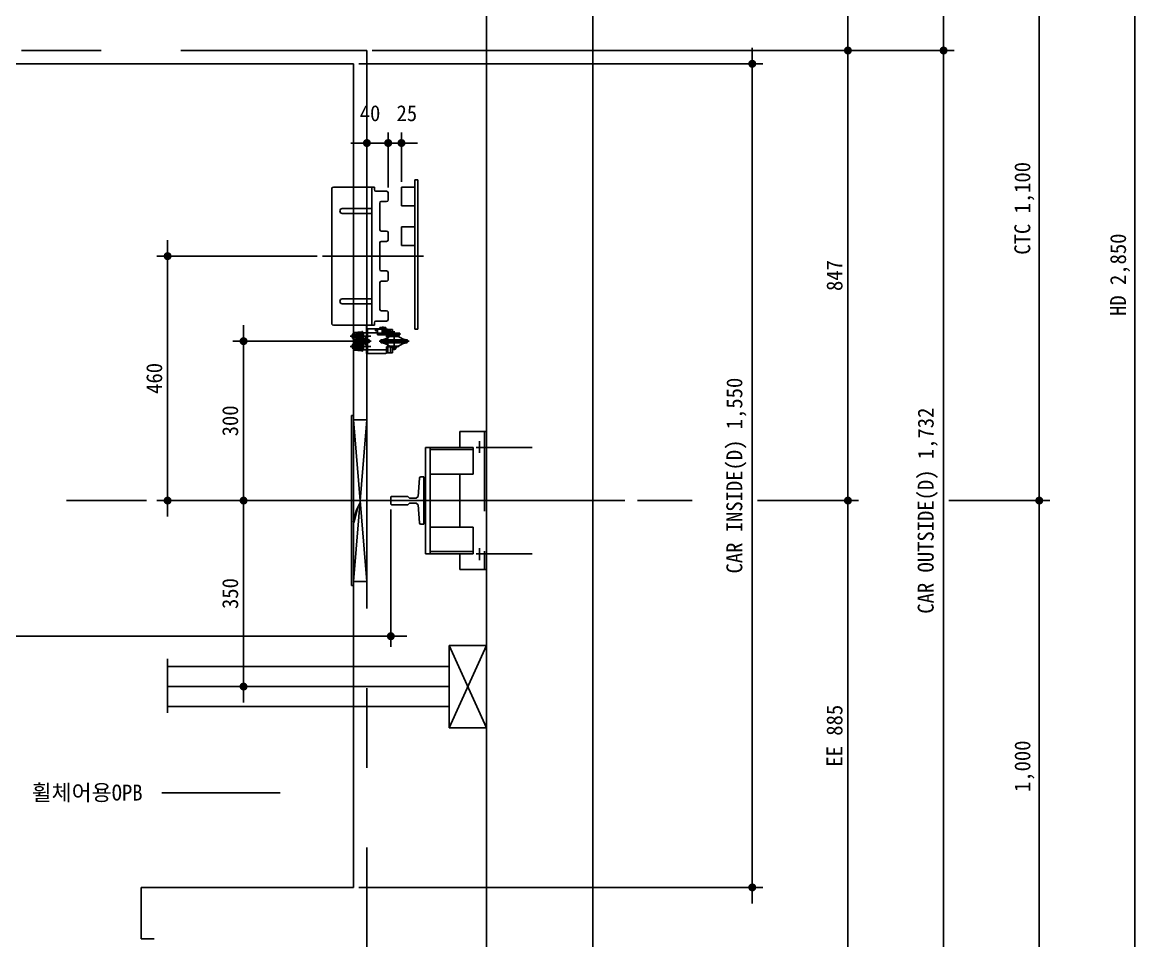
# Model space of a CAD drawing. Extents: x -9109 to 174251, y 57759 to 115528.
# Drawn here: x 76893 to 79006, y 111661 to 113389 of the extents above; entities that cross this region are included whole.
import ezdxf

# ---------------------------------------------------------------- set-up
doc = ezdxf.new("R2010")
doc.units = 0
doc.header["$LTSCALE"] = 600
doc.header["$MEASUREMENT"] = 0
for name, pattern in [('CENTER', [2, 1.25, -0.25, 0.25, -0.25]), ('HIDDEN', [0.375, 0.25, -0.125]), ('PHANTOM', [2.5, 1.25, -0.25, 0.25, -0.25, 0.25, -0.25])]:
    doc.linetypes.add(name, pattern=pattern)
doc.layers.get('0').update_dxf_attribs({"linetype": 'CONTINUOUS'})
for name, color, linetype in [('1', 3, 'CONTINUOUS'), ('2', 4, 'HIDDEN'), ('3', 1, 'CENTER'), ('4', 6, 'PHANTOM'), ('6', 2, 'CONTINUOUS'), ('A-DIMS', 7, 'CONTINUOUS')]:
    doc.layers.add(name, color=color, linetype=linetype)
doc.layers.add('A-MKXS-LEAD', color=7, linetype='CONTINUOUS', lineweight=25)
doc.layers.add('A-MKXS-TEXT1', color=3, linetype='CONTINUOUS', lineweight=25)
doc.styles.add('HY울릉도L', font='')
doc.styles.add('돋움', font='')
doc.styles.add('돋움체', font='')
doc.styles.get('HY울릉도L').set_extended_font_data('Dotum')
doc.styles.get('돋움').set_extended_font_data('DotumChe')
doc.styles.get('돋움체').set_extended_font_data('DotumChe')
doc.dimstyles.new('CDIM', dxfattribs={"dimtxt": 3, "dimasz": 1.5, "dimexe": 2, "dimexo": 1, "dimgap": 1, "dimtad": 1, "dimdec": 0, "dimrnd": 0.5, "dimzin": 0, "dimdsep": 32, "dimlunit": 6, "dimtxsty": 'HY울릉도L', "dimblk1": '_CIDOT', "dimblk2": '_CIDOT', "dimsah": 1, "dimcen": 5.5, "dimclrd": 2, "dimclre": 2, "dimclrt": 7, "dimadec": 0, "dimazin": 0, "dimtfac": 1, "dimtdec": 0, "dimtix": 1, "dimtmove": 2, "dimatfit": 1, "dimldrblk": '_CIDOT', "dimfxl": 1, "dimtolj": 1, "dimtzin": 0, "dimlwd": -1, "dimarcsym": 0})

# ---------------------------------------------------------------- blocks, each defined once
blk = doc.blocks.new('GMCP')
for p, q in [((-35, -77.5), (-35, 77.5)), ((-35, 77.5), (35, 77.5)), ((-35, -77.5), (35, -77.5))]:
    blk.add_line(p, q)
at = {"layer": '1'}
for p, q in [((35, 77.5), (-35, -77.5)), ((-35, 77.5), (35, -77.5))]:
    blk.add_line(p, q, dxfattribs=at)
at = {"layer": '4'}
for p, q in [((-565, -49.7), (-565, 52)), ((-565, 37.5), (-35, 37.5)), ((-565, 0), (-35, 0)), ((-565, -37.5), (-35, -37.5))]:
    blk.add_line(p, q, dxfattribs=at)
blk = doc.blocks.new('_CIDOT')
at = {"color": 0, "linetype": 'ByBlock'}
blk.add_line((2, 0), (-1, 0), dxfattribs=at)
at = {"color": 0, "linetype": 'ByBlock', "const_width": 0.5}
blk.add_lwpolyline([(-0.25, 0, 1), (0.25, 0, 1)], format="xyb", close=True, dxfattribs=at)
blk = doc.blocks.new('*D375')
at = {"layer": 'A-DIMS', "lineweight": -2, "transparency": 16777216}
for p, q in [((75646.1, 112472.2), (75646.1, 112213.9)), ((77586.1, 112472.2), (77586.1, 112213.9))]:
    blk.add_line(p, q, dxfattribs=at)
at = {"layer": 'A-DIMS', "transparency": 16777216}
blk.add_line((75661.1, 112233.9), (77571.1, 112233.9), dxfattribs=at)
at = {"layer": 'A-DIMS', "transparency": 16777216, "xscale": 15, "yscale": 15, "zscale": 15, "rotation": 180}
blk.add_blockref('_CIDOT', (75646.1, 112233.9), dxfattribs=at)
at = {"layer": 'A-DIMS', "transparency": 16777216, "xscale": 15, "yscale": 15, "zscale": 15}
blk.add_blockref('_CIDOT', (77586.1, 112233.9), dxfattribs=at)
at = {"layer": 'A-DIMS', "color": 3, "transparency": 16777216, "insert": (76616.1, 112263.5), "char_height": 30, "attachment_point": 5, "style": '돋움체'}
blk.add_mtext('\\A1;{\\C7;CAR R.G 1,940(T-13K)}', dxfattribs=at)
blk = doc.blocks.new('*D377')
at = {"layer": 'A-DIMS', "lineweight": -2, "transparency": 16777216}
for p, q in [((77319, 112489.2), (77329, 112489.2)), ((77317.4, 112139.2), (77329, 112139.2))]:
    blk.add_line(p, q, dxfattribs=at)
at = {"layer": 'A-DIMS', "transparency": 16777216}
blk.add_line((77309, 112154.2), (77309, 112474.2), dxfattribs=at)
at = {"layer": 'A-DIMS', "transparency": 16777216, "xscale": 15, "yscale": 15, "zscale": 15}
for p, rotation in [((77309, 112489.2), 90), ((77309, 112139.2), 270)]:
    blk.add_blockref('_CIDOT', p, dxfattribs=dict(at, rotation=rotation))
at = {"layer": 'A-DIMS', "color": 3, "transparency": 16777216, "insert": (77284, 112314.2), "char_height": 30, "attachment_point": 5, "rotation": 90, "style": '돋움체'}
blk.add_mtext('\\A1;350', dxfattribs=at)
blk = doc.blocks.new('*D378')
at = {"layer": 'A-DIMS', "lineweight": -2, "transparency": 16777216}
for p, q in [((77531.1, 112789.2), (77289, 112789.2)), ((77506.1, 112489.2), (77289, 112489.2))]:
    blk.add_line(p, q, dxfattribs=at)
at = {"layer": 'A-DIMS', "transparency": 16777216}
blk.add_line((77309, 112774.2), (77309, 112504.2), dxfattribs=at)
at = {"layer": 'A-DIMS', "transparency": 16777216, "xscale": 15, "yscale": 15, "zscale": 15}
for p, rotation in [((77309, 112789.2), 90), ((77309, 112489.2), 270)]:
    blk.add_blockref('_CIDOT', p, dxfattribs=dict(at, rotation=rotation))
at = {"layer": 'A-DIMS', "color": 3, "transparency": 16777216, "insert": (77284, 112639.2), "char_height": 30, "attachment_point": 5, "rotation": 90, "style": '돋움체'}
blk.add_mtext('\\A1;300', dxfattribs=at)
blk = doc.blocks.new('*D379')
at = {"layer": 'A-DIMS', "lineweight": -2, "transparency": 16777216}
for p, q in [((77447.3, 112949.2), (77146.1, 112949.2)), ((77506.1, 112489.2), (77146.1, 112489.2))]:
    blk.add_line(p, q, dxfattribs=at)
at = {"layer": 'A-DIMS', "transparency": 16777216}
blk.add_line((77166.1, 112504.2), (77166.1, 112934.2), dxfattribs=at)
at = {"layer": 'A-DIMS', "transparency": 16777216, "xscale": 15, "yscale": 15, "zscale": 15}
for p, rotation in [((77166.1, 112949.2), 90), ((77166.1, 112489.2), 270)]:
    blk.add_blockref('_CIDOT', p, dxfattribs=dict(at, rotation=rotation))
at = {"layer": 'A-DIMS', "color": 3, "transparency": 16777216, "insert": (77141.1, 112719.2), "char_height": 30, "attachment_point": 5, "rotation": 90, "style": '돋움체'}
blk.add_mtext('\\A1;460', dxfattribs=at)
blk = doc.blocks.new('*D380')
at = {"layer": 'A-DIMS', "lineweight": -2, "transparency": 16777216}
for p, q in [((78636.1, 112489.2), (78826.1, 112489.2)), ((77776.1, 111489.2), (78826.1, 111489.2))]:
    blk.add_line(p, q, dxfattribs=at)
at = {"layer": 'A-DIMS', "transparency": 16777216}
blk.add_line((78806.1, 111504.2), (78806.1, 112474.2), dxfattribs=at)
at = {"layer": 'A-DIMS', "transparency": 16777216, "xscale": 15, "yscale": 15, "zscale": 15}
for p, rotation in [((78806.1, 112489.2), 90), ((78806.1, 111489.2), 270)]:
    blk.add_blockref('_CIDOT', p, dxfattribs=dict(at, rotation=rotation))
at = {"layer": 'A-DIMS', "color": 3, "transparency": 16777216, "insert": (78778.2, 111989.2), "char_height": 30, "attachment_point": 5, "rotation": 90, "style": '돋움'}
blk.add_mtext('\\A1;1,000', dxfattribs=at)
blk = doc.blocks.new('*D389')
at = {"layer": 'A-DIMS', "lineweight": -2, "transparency": 16777216}
for p, q in [((78636.1, 113589.2), (78826.1, 113589.2)), ((78636.1, 112489.2), (78826.1, 112489.2))]:
    blk.add_line(p, q, dxfattribs=at)
at = {"layer": 'A-DIMS', "transparency": 16777216}
blk.add_line((78806.1, 112504.2), (78806.1, 113574.2), dxfattribs=at)
at = {"layer": 'A-DIMS', "transparency": 16777216, "xscale": 15, "yscale": 15, "zscale": 15}
for p, rotation in [((78806.1, 113589.2), 90), ((78806.1, 112489.2), 270)]:
    blk.add_blockref('_CIDOT', p, dxfattribs=dict(at, rotation=rotation))
at = {"layer": 'A-DIMS', "color": 3, "transparency": 16777216, "insert": (78778.1, 113039.2), "char_height": 30, "attachment_point": 5, "rotation": 90, "style": '돋움'}
blk.add_mtext('\\A1;{\\C7;CTC 1,100}', dxfattribs=at)
blk = doc.blocks.new('*D390')
at = {"layer": 'A-DIMS', "lineweight": -2, "transparency": 16777216}
for p, q in [((77551.1, 113336.2), (78466.1, 113336.2)), ((78276.1, 112489.2), (78466.1, 112489.2))]:
    blk.add_line(p, q, dxfattribs=at)
at = {"layer": 'A-DIMS', "transparency": 16777216}
blk.add_line((78446.1, 112504.2), (78446.1, 113321.2), dxfattribs=at)
at = {"layer": 'A-DIMS', "transparency": 16777216, "xscale": 15, "yscale": 15, "zscale": 15}
for p, rotation in [((78446.1, 113336.2), 90), ((78446.1, 112489.2), 270)]:
    blk.add_blockref('_CIDOT', p, dxfattribs=dict(at, rotation=rotation))
at = {"layer": 'A-DIMS', "color": 3, "transparency": 16777216, "insert": (78421, 112912.7), "char_height": 30, "attachment_point": 5, "rotation": 90, "style": '돋움'}
blk.add_mtext('\\A1;847', dxfattribs=at)
blk = doc.blocks.new('*D391')
at = {"layer": 'A-DIMS', "lineweight": -2, "transparency": 16777216}
for p, q in [((77526.1, 113311.2), (78286.1, 113311.2)), ((77526.1, 111761.2), (78286.1, 111761.2))]:
    blk.add_line(p, q, dxfattribs=at)
at = {"layer": 'A-DIMS', "transparency": 16777216}
blk.add_line((78266.1, 111776.2), (78266.1, 113296.2), dxfattribs=at)
at = {"layer": 'A-DIMS', "transparency": 16777216, "xscale": 15, "yscale": 15, "zscale": 15}
for p, rotation in [((78266.1, 113311.2), 90), ((78266.1, 111761.2), 270)]:
    blk.add_blockref('_CIDOT', p, dxfattribs=dict(at, rotation=rotation))
at = {"layer": 'A-DIMS', "color": 3, "transparency": 16777216, "insert": (78236.4, 112536.2), "char_height": 30, "attachment_point": 5, "rotation": 90, "style": '돋움'}
blk.add_mtext('\\A1;{\\C7;CAR INSIDE(D) 1,550}', dxfattribs=at)
blk = doc.blocks.new('*D381')
at = {"layer": 'A-DIMS', "lineweight": -2, "transparency": 16777216}
for p, q in [((78276.1, 112489.2), (78466.1, 112489.2)), ((77551.1, 111604.2), (78466.1, 111604.2))]:
    blk.add_line(p, q, dxfattribs=at)
at = {"layer": 'A-DIMS', "transparency": 16777216}
blk.add_line((78446.1, 111619.2), (78446.1, 112474.2), dxfattribs=at)
at = {"layer": 'A-DIMS', "transparency": 16777216, "xscale": 15, "yscale": 15, "zscale": 15}
for p, rotation in [((78446.1, 112489.2), 90), ((78446.1, 111604.2), 270)]:
    blk.add_blockref('_CIDOT', p, dxfattribs=dict(at, rotation=rotation))
at = {"layer": 'A-DIMS', "color": 3, "transparency": 16777216, "insert": (78421, 112046.7), "char_height": 30, "attachment_point": 5, "rotation": 90, "style": '돋움'}
blk.add_mtext('\\A1;{\\C7;EE 885}', dxfattribs=at)
blk = doc.blocks.new('*D392')
at = {"layer": 'A-DIMS', "lineweight": -2, "transparency": 16777216}
for p, q in [((77551.1, 113336.2), (78646.1, 113336.2)), ((77551.1, 111604.2), (78646.1, 111604.2))]:
    blk.add_line(p, q, dxfattribs=at)
at = {"layer": 'A-DIMS', "transparency": 16777216}
blk.add_line((78626.1, 111619.2), (78626.1, 113321.2), dxfattribs=at)
at = {"layer": 'A-DIMS', "transparency": 16777216, "xscale": 15, "yscale": 15, "zscale": 15}
for p, rotation in [((78626.1, 113336.2), 90), ((78626.1, 111604.2), 270)]:
    blk.add_blockref('_CIDOT', p, dxfattribs=dict(at, rotation=rotation))
at = {"layer": 'A-DIMS', "color": 3, "transparency": 16777216, "insert": (78596.4, 112470.2), "char_height": 30, "attachment_point": 5, "rotation": 90, "style": '돋움'}
blk.add_mtext('\\A1;{\\C7;CAR OUTSIDE(D) 1,732}', dxfattribs=at)
blk = doc.blocks.new('*D383')
at = {"layer": 'A-DIMS', "lineweight": -2, "transparency": 16777216}
for p, q in [((77776.1, 114339.2), (77965.4, 114339.2)), ((77966.7, 114339.2), (79006.1, 114339.2)), ((77776.1, 111489.2), (77965.4, 111489.2)), ((77966.7, 111489.2), (79006.1, 111489.2))]:
    blk.add_line(p, q, dxfattribs=at)
at = {"layer": 'A-DIMS', "transparency": 16777216}
blk.add_line((78986.1, 111504.2), (78986.1, 114324.2), dxfattribs=at)
at = {"layer": 'A-DIMS', "transparency": 16777216, "xscale": 15, "yscale": 15, "zscale": 15}
for p, rotation in [((78986.1, 114339.2), 90), ((78986.1, 111489.2), 270)]:
    blk.add_blockref('_CIDOT', p, dxfattribs=dict(at, rotation=rotation))
at = {"layer": 'A-DIMS', "color": 3, "transparency": 16777216, "insert": (78958.2, 112914.2), "char_height": 30, "attachment_point": 5, "rotation": 90, "style": '돋움'}
blk.add_mtext('\\A1;HD 2,850', dxfattribs=at)
blk = doc.blocks.new('*D384')
at = {"layer": 'A-DIMS', "lineweight": -2, "transparency": 16777216}
for p, q in [((77483.7, 113589.2), (78466.1, 113589.2)), ((77551.1, 113336.2), (78466.1, 113336.2))]:
    blk.add_line(p, q, dxfattribs=at)
at = {"layer": 'A-DIMS', "transparency": 16777216}
blk.add_line((78446.1, 113574.2), (78446.1, 113351.2), dxfattribs=at)
at = {"layer": 'A-DIMS', "transparency": 16777216, "xscale": 15, "yscale": 15, "zscale": 15}
for p, rotation in [((78446.1, 113589.2), 90), ((78446.1, 113336.2), 270)]:
    blk.add_blockref('_CIDOT', p, dxfattribs=dict(at, rotation=rotation))
at = {"layer": 'A-DIMS', "color": 3, "transparency": 16777216, "insert": (78421, 113462.7), "char_height": 30, "attachment_point": 5, "rotation": 90, "style": '돋움체'}
blk.add_mtext('\\A1;253', dxfattribs=at)
blk = doc.blocks.new('*D385')
at = {"layer": 'A-DIMS', "lineweight": -2, "transparency": 16777216}
for p, q in [((77776.1, 114339.2), (77965.4, 114339.2)), ((77966.7, 114339.2), (78646.1, 114339.2)), ((77551.1, 113336.2), (77765.4, 113336.2)), ((77766.7, 113336.2), (77965.4, 113336.2)), ((77966.7, 113336.2), (78646.1, 113336.2))]:
    blk.add_line(p, q, dxfattribs=at)
at = {"layer": 'A-DIMS', "transparency": 16777216}
blk.add_line((78626.1, 113351.2), (78626.1, 114324.2), dxfattribs=at)
at = {"layer": 'A-DIMS', "transparency": 16777216, "xscale": 15, "yscale": 15, "zscale": 15}
for p, rotation in [((78626.1, 114339.2), 90), ((78626.1, 113336.2), 270)]:
    blk.add_blockref('_CIDOT', p, dxfattribs=dict(at, rotation=rotation))
at = {"layer": 'A-DIMS', "transparency": 16777216, "insert": (78598.2, 113837.7), "char_height": 30, "attachment_point": 5, "rotation": 90, "style": '돋움'}
blk.add_mtext('\\A1;1,003', dxfattribs=at)
blk = doc.blocks.new('*D936')
at = {"layer": 'A-DIMS', "lineweight": -2, "transparency": 16777216}
for p, q in [((0, 589.3), (0, 692.9)), ((40, 589.3), (40, 692.9))]:
    blk.add_line(p, q, dxfattribs=at)
at = {"layer": 'A-DIMS', "transparency": 16777216}
for p, q in [((-15, 672.9), (-30, 672.9)), ((40, 672.9), (0, 672.9)), ((55, 672.9), (70, 672.9))]:
    blk.add_line(p, q, dxfattribs=at)
at = {"layer": 'A-DIMS', "transparency": 16777216, "xscale": 15, "yscale": 15, "zscale": 15}
blk.add_blockref('_CIDOT', (0, 672.9), dxfattribs=at)
at = {"layer": 'A-DIMS', "transparency": 16777216, "xscale": 15, "yscale": 15, "zscale": 15, "rotation": 180}
blk.add_blockref('_CIDOT', (40, 672.9), dxfattribs=at)
at = {"layer": 'A-DIMS', "color": 3, "transparency": 16777216, "insert": (5.9, 728.8), "char_height": 30, "attachment_point": 5, "style": '돋움체'}
blk.add_mtext('\\A1;40', dxfattribs=at)
blk = doc.blocks.new('*D937')
at = {"layer": 'A-DIMS', "lineweight": -2, "transparency": 16777216}
for p, q in [((40, 589.2), (40, 692.9)), ((65, 600), (65, 692.9))]:
    blk.add_line(p, q, dxfattribs=at)
at = {"layer": 'A-DIMS', "transparency": 16777216}
for p, q in [((25, 672.9), (10, 672.9)), ((40, 672.9), (65, 672.9)), ((80, 672.9), (95, 672.9))]:
    blk.add_line(p, q, dxfattribs=at)
at = {"layer": 'A-DIMS', "transparency": 16777216, "xscale": 15, "yscale": 15, "zscale": 15}
blk.add_blockref('_CIDOT', (40, 672.9), dxfattribs=at)
at = {"layer": 'A-DIMS', "transparency": 16777216, "xscale": 15, "yscale": 15, "zscale": 15, "rotation": 180}
blk.add_blockref('_CIDOT', (65, 672.9), dxfattribs=at)
at = {"layer": 'A-DIMS', "color": 3, "transparency": 16777216, "insert": (75.1, 728.8), "char_height": 30, "attachment_point": 5, "style": '돋움체'}
blk.add_mtext('\\A1;25', dxfattribs=at)
blk = doc.blocks.new('13K(62)')
at = {"layer": '1'}
for p, q in [((0, -44.5), (0, 44.5)), ((5.6, 44.5), (0, 44.5)), ((10.8, 8), (8.1, 42.1)), ((10.8, 8), (14.1, 4.8)), ((26.8, 4.8), (14.1, 4.8)), ((30, 8), (26.8, 4.8)), ((61, 8), (30, 8)), ((62, 7), (61, 8)), ((62, -7), (62, 7)), ((8.1, -42.1), (10.8, -8)), ((10.8, -8), (14.1, -4.7)), ((26.8, -4.7), (14.1, -4.7)), ((30, -8), (26.8, -4.7)), ((61, -8), (30, -8)), ((62, -7), (61, -8)), ((5.6, -44.5), (0, -44.5))]:
    blk.add_line(p, q, dxfattribs=at)
for centre, start, end in [((5.6, 42), 3.4093, 90), ((5.6, -42), 270, 356.5907)]:
    blk.add_arc(centre, 2.5, start, end, dxfattribs=at)
blk = doc.blocks.new('A$C2A9301BA')
at = {"layer": '1'}
for p, q in [((-50, 130), (-50, 100)), ((0, 130), (-50, 130)), ((-25, 100), (-25, 50)), ((-50, 50), (-50, -50)), ((-25, -100), (-25, -50)), ((-50, -100), (-50, -130)), ((0, -130), (-50, -130))]:
    blk.add_line(p, q, dxfattribs=at)
at = {"layer": '1', "color": 7}
for p, q in [((-13.4, 112.1), (-13.4, 89.7)), ((85.9, 100), (-19.5, 100)), ((85.9, -100), (-19.5, -100)), ((-13.4, -112.1), (-13.4, -89.7))]:
    blk.add_line(p, q, dxfattribs=at)
at = {"layer": '2'}
blk.add_line((-4, 130), (-4, -130), dxfattribs=at)
blk = doc.blocks.new('HOPB')
at = {"color": 7}
for p, q in [((-4, -160), (-4, 160)), ((-4, -160), (-4, 160)), ((0, -160), (0, 160)), ((0, -160), (0, 160)), ((25, -152), (25, 152))]:
    blk.add_line(p, q, dxfattribs=at)
for p, q in [((-4, 160), (0, 160)), ((0, 152), (25, 152)), ((-4, -160), (0, -160)), ((0, -152), (25, -152))]:
    blk.add_line(p, q)
at = {"layer": '1'}
for p, q in [((0, 152), (25, -152)), ((0, -152), (25, 152))]:
    blk.add_line(p, q, dxfattribs=at)
blk = doc.blocks.new('R2')
at = {"color": 0}
for p, q in [((96, 603.5), (90, 603.5)), ((90, 603.5), (90, 322.8)), ((96, 603.5), (96, 322.8)), ((-66, 587), (-66, 333)), ((14, 590), (-63, 590)), ((9, 590), (9, 330)), ((14, 585.2), (14, 590)), ((37, 582.2), (17, 582.2)), ((37, 582.2), (27, 582.2)), ((40, 579.2), (40, 565.8)), ((65, 590), (65, 555)), ((65, 590), (90, 590)), ((90, 590), (90, 555)), ((-46.5, 549.5), (9, 549.5)), ((24, 559.8), (24, 510.2)), ((37, 562.8), (27, 562.8)), ((37, 562.8), (27, 562.8)), ((65, 555), (90, 555)), ((-46.5, 540.5), (9, 540.5)), ((37, 507.2), (27, 507.2)), ((65, 515), (65, 480)), ((65, 515), (90, 515)), ((90, 515), (90, 480)), ((37, 487.8), (27, 487.8)), ((40, 504.2), (40, 490.8)), ((24, 484.8), (24, 435.2)), ((65, 480), (90, 480)), ((37, 432.2), (27, 432.2)), ((40, 429.2), (40, 415.8)), ((24, 409.8), (24, 360.2)), ((37, 412.8), (27, 412.8)), ((-46.5, 379.5), (9, 379.5)), ((-46.5, 370.5), (9, 370.5)), ((37, 357.2), (27, 357.2)), ((40, 354.2), (40, 340.8)), ((14, 330), (-63, 330)), ((14, 334.8), (14, 330)), ((37, 337.8), (17, 337.8))]:
    blk.add_line(p, q, dxfattribs=at)
for p, q in [((-24.6, 316.5), (-9.5, 317.5)), ((-9.5, 318.5), (-8.3, 318.5)), ((-9.5, 317.5), (-9.5, 318.5)), ((-8.3, 300.2), (-8.3, 318.5)), ((-0.5, 323), (-0.5, 277)), ((-0.5, 323), (34.5, 323)), ((16.1, 322.5), (16.1, 319.3)), ((16.1, 322.5), (38.5, 322.5)), ((16.1, 319.3), (20.1, 319.3)), ((20.1, 322.5), (20.1, 311.8)), ((24.6, 325.5), (35.6, 325.5)), ((24.6, 325.5), (24.6, 322.5)), ((28.6, 322.5), (28.6, 315)), ((28.6, 319.3), (36.6, 319.3)), ((28.6, 318.3), (36.6, 318.3)), ((29.6, 314.9), (29.6, 320.2)), ((36.6, 321.2), (30.6, 321.2)), ((35.6, 325.5), (35.6, 322.5)), ((36.6, 322.1), (36.6, 315)), ((36.6, 322.1), (44.6, 322.1)), ((36.6, 313.9), (36.6, 321.2)), ((36.6, 319.1), (41.6, 319.1)), ((38.5, 322.5), (38.5, 322.1)), ((41.6, 316.1), (41.6, 319.1)), ((44.6, 322.1), (48.1, 322.1)), ((44.6, 322.1), (44.6, 315)), ((48.1, 322.1), (48.1, 315)), ((90, 322.8), (96, 322.8)), ((-25, 314.5), (-25, 316)), ((-25, 302.7), (-25, 304.2)), ((-25, 295.4), (-25, 296.9)), ((-24.6, 302.2), (-9.5, 301.2)), ((-24.6, 297.4), (-9.5, 298.4)), ((-20.7, 310.1, 1.1), (-23.3, 310.1, 1.1)), ((-20.7, 308.6, 1.1), (-23.3, 308.6, 1.1)), ((-20.7, 310.1, 1.1), (-20.7, 308.6, 1.1)), ((20.1, 315.9), (-19.9, 315.9)), ((-19.9, 315.9), (-19.9, 311.8)), ((-14.9, 311.8), (-19.9, 311.8)), ((-14.9, 306.8), (-19.9, 306.8)), ((-19.9, 306.8), (-19.9, 302.7)), ((1.1, 302.7), (-19.9, 302.7)), ((1.1, 296.8), (-19.9, 296.8)), ((-19.9, 296.8), (-19.9, 292.7)), ((-19.7, 312.9), (-9.5, 313.5)), ((-19.7, 311.7), (-8.3, 312.3)), ((-19.7, 307), (-8.3, 306.4)), ((-19.7, 305.8), (-9.5, 305.2)), ((-19.3, 313.9, 1.1), (-18.9, 313.5, 1.1)), ((-19.3, 304.8, 1.1), (-18.9, 305.2, 1.1)), ((-18.9, 313.5, 1.1), (-18.9, 311.3, 1.1)), ((-7.5, 311.3, 0.3), (-18.9, 311.3, 4.2)), ((-7.5, 307.3, 0.3), (-18.9, 307.3, 4.2)), ((-18.9, 307.3, 1.1), (-18.9, 305.2, 1.1)), ((-14.9, 311.8), (-14.9, 306.8)), ((-7.3, 300.9, 1.4), (-10.5, 300.9, 1.4)), ((-7.3, 299, 1.4), (-10.5, 299, 1.4)), ((-9.5, 314.6), (-8.3, 314.6)), ((-9.5, 313.5), (-9.5, 314.6)), ((-9.5, 304.1), (-9.5, 305.2)), ((-9.5, 304.1), (-8.3, 304.1)), ((-9.5, 300.2), (-9.5, 301.2)), ((-9.5, 300.2), (-8.3, 300.2)), ((-9.5, 299.4), (-8.3, 299.4)), ((-9.5, 298.4), (-9.5, 299.4)), ((-8.3, 281.1), (-8.3, 299.4)), ((-7, 310.9), (-7.5, 311.3)), ((-7, 307.8), (-7.5, 307.3)), ((-7.3, 299, 1.4), (-7.3, 300.9, 1.4)), ((-7, 307.8), (-7, 310.9)), ((-6.7, 315.9), (-6.7, 302.7)), ((-6.7, 296.8), (-6.7, 283.6)), ((-5.6, 305.7, 1.4), (-5.1, 305.2, 1.4)), ((-5.1, 302.5, 1.4), (-5.1, 305.2, 1.4)), ((-4.5, 302.5, 5.1), (-5.1, 302.5, 5.3)), ((-5.1, 294.8, 1.4), (-5.1, 297.5, 1.4)), ((-4.5, 297.5, 5.1), (-5.1, 297.5, 5.3)), ((-3.2, 302.5, 4.7), (-3.6, 302.5, 4.8)), ((-3.2, 297.5, 4.7), (-3.6, 297.5, 4.8)), ((4.2, 302.5, 1.7), (-2.1, 302.5, 4.3)), ((4.2, 297.5, 1.7), (-2.1, 297.5, 4.3)), ((1.1, 315.9), (1.1, 283.6)), ((4.9, 301.9, 1.4), (4.2, 302.5, 1.4)), ((4.9, 298.1, 1.4), (4.2, 297.5, 1.4)), ((4.9, 301.9, 1.4), (4.9, 298.1, 1.4)), ((62.1, 315), (20.1, 315)), ((62.1, 311.8), (20.1, 311.8)), ((26.1, 301.5), (26.1, 298)), ((27.1, 302.5), (75.1, 302.5)), ((27.1, 297), (75.1, 297)), ((36.6, 313.9), (30.6, 313.9)), ((36.6, 316.1), (41.6, 316.1)), ((36.6, 311.8), (36.6, 307.9)), ((36.6, 307.9), (41.3, 307.9)), ((60.1, 309.8), (42.1, 309.8)), ((42.1, 309.8), (42.1, 308.5)), ((60.1, 308.8), (42.1, 308.8)), ((44.6, 311.8), (44.6, 309.8)), ((56.6, 311.8), (45.6, 311.8)), ((45.6, 311.8), (45.6, 309.8)), ((56.6, 311.8), (56.6, 309.8)), ((60.1, 309.8), (60.1, 308.5)), ((62.1, 311.8), (62.1, 315)), ((76.1, 301.5), (76.1, 298)), ((-25, 283.6), (-25, 285.1)), ((-24.6, 283.1), (-9.5, 282.1)), ((-20.7, 291, 1.1), (-23.3, 291, 1.1)), ((-20.7, 289.5, 1.1), (-23.3, 289.5, 1.1)), ((-20.7, 291, 1.1), (-20.7, 289.5, 1.1)), ((-14.9, 292.7), (-19.9, 292.7)), ((-19.9, 287.7), (-19.9, 283.6)), ((-14.9, 287.7), (-19.9, 287.7)), ((36.6, 283.6), (-19.9, 283.6)), ((-19.7, 293.8), (-9.5, 294.4)), ((-19.7, 292.6), (-8.3, 293.2)), ((-19.7, 287.9), (-8.3, 287.3)), ((-19.7, 286.7), (-9.5, 286.1)), ((-19.3, 294.8, 1.1), (-18.9, 294.4, 1.1)), ((-19.3, 285.7, 1.1), (-18.9, 286.1, 1.1)), ((-18.9, 294.4, 1.1), (-18.9, 292.2, 1.1)), ((-7.5, 292.2, 0.3), (-18.9, 292.2, 4.2)), ((-7.5, 288.2, 0.3), (-18.9, 288.2, 4.2)), ((-18.9, 288.2, 1.1), (-18.9, 286.1, 1.1)), ((-14.9, 292.7), (-14.9, 287.7)), ((-9.5, 295.5), (-8.3, 295.5)), ((-9.5, 294.4), (-9.5, 295.5)), ((-9.5, 285), (-9.5, 286.1)), ((-9.5, 285), (-8.3, 285)), ((-9.5, 281.1), (-9.5, 282.1)), ((-9.5, 281.1), (-8.3, 281.1)), ((-7, 291.8), (-7.5, 292.2)), ((-7, 288.7), (-7.5, 288.2)), ((-7, 288.7), (-7, 291.8)), ((-5.6, 294.3, 1.4), (-5.1, 294.8, 1.4)), ((-0.5, 277), (34.5, 277)), ((36.6, 289.3), (44.6, 289.3)), ((36.6, 289.3), (36.6, 277.9)), ((36.6, 277.9), (44.6, 277.9)), ((42.1, 291.1), (42.1, 289.8)), ((60.1, 290.8), (42.1, 290.8)), ((60.1, 289.8), (42.1, 289.8)), ((44.6, 289.8), (44.6, 277.9)), ((44.6, 277.9), (48.1, 277.9)), ((45.6, 289.8), (45.6, 288.8)), ((56.6, 288.8), (45.6, 288.8)), ((55.6, 288.3), (46.6, 288.3)), ((46.6, 288.3), (46.6, 287.8)), ((55.6, 287.8), (46.6, 287.8)), ((48.1, 288.8), (48.1, 288.3)), ((48.1, 287.8), (48.1, 285.8)), ((49.1, 284.8), (48.1, 285.8)), ((48.1, 285.6), (48.1, 277.9)), ((53.1, 284.8), (49.1, 284.8)), ((54.1, 285.8), (53.1, 284.8)), ((54.1, 288.8), (54.1, 288.3)), ((54.1, 287.8), (54.1, 285.8)), ((55.6, 288.3), (55.6, 287.8)), ((56.6, 289.8), (56.6, 288.8)), ((60.1, 291.1), (60.1, 289.8))]:
    blk.add_line(p, q)
for centre, radius, start, end in [((-63, 587), 3, 90, 180), ((17, 585.2), 3, 180, 270), ((37, 579.2), 3, 0, 90), ((-46.5, 545), 4.5, 90, 270), ((27, 559.8), 3, 90, 180), ((37, 565.8), 3, 270, 0), ((27, 510.2), 3, 180, 270), ((37, 504.2), 3, 0, 90), ((27, 484.8), 3, 90, 180), ((37, 490.8), 3, 270, 0), ((27, 435.2), 3, 180, 270), ((37, 429.2), 3, 0, 90), ((27, 409.8), 3, 90, 180), ((37, 415.8), 3, 270, 0), ((-46.5, 375), 4.5, 90, 270), ((27, 360.2), 3, 180, 270), ((37, 354.2), 3, 0, 90), ((37, 340.8), 3, 270, 0), ((-63, 333), 3, 180, 270), ((17, 334.8), 3, 90, 180)]:
    blk.add_arc(centre, radius, start, end, dxfattribs=at)
for centre, radius, start, end in [((30.6, 320.2), 1, 90, 180), ((-22.1, 309.3), 5.96, 119.7974, 240.2026), ((-24.5, 316), 0.5, 93.0857, 180), ((-24.5, 302.7), 0.5, 180, 266.9143), ((-24.5, 296.9), 0.5, 93.0857, 180), ((-18.7, 309.3, 1.1), 4.61, 97.8828, 170.5269), ((-19.7, 309.3), 3.56, 90, 270), ((-18.7, 309.3, 1.1), 4.61, 189.4731, 262.1172), ((-19.7, 309.3), 2.36, 90, 270), ((-4.9, 300, 1.4), 5.77, 97.8828, 170.5269), ((-4.9, 300, 1.4), 5.77, 189.4731, 262.1172), ((27.1, 301.5), 1, 90, 180), ((27.1, 298), 1, 180, 270), ((23.4, 333.8), 31.5, 276.7434, 306.4626), ((23.4, 265.8), 31.5, 53.5374, 83.2566), ((30.6, 314.9), 1, 180, 270), ((78.8, 333.8), 31.5, 233.5374, 263.2566), ((78.8, 265.8), 31.5, 96.7434, 126.4626), ((75.1, 301.5), 1, 0, 90), ((75.1, 298), 1, 270, 0), ((-22.1, 290.2), 5.96, 119.7974, 240.2026), ((-24.5, 283.6), 0.5, 180, 266.9143), ((-18.7, 290.2, 1.1), 4.61, 97.8828, 170.5269), ((-19.7, 290.2), 3.56, 90, 270), ((-18.7, 290.2, 1.1), 4.61, 189.4731, 262.1172), ((-19.7, 290.2), 2.36, 90, 270)]:
    blk.add_arc(centre, radius, start, end)
at = {"layer": '1', "color": 3}
for p, q in [((-18.9, 311.3, 1.1), (-18.9, 307.3, 1.1)), ((-7, 310.9), (-18.9, 310.9, 1.1)), ((-7, 307.8), (-18.9, 307.8, 1.1)), ((-18.8, 309.3, 1.1), (-18.1, 309.3, 1.1)), ((-18.2, 305.6, 1.1), (-18.8, 309.3, 1.1)), ((-18.1, 309.4, 1.1), (-18.7, 313, 1.1)), ((-18.7, 313, 1.1), (-18.7, 311.3, 1.1)), ((-18.7, 313, 1.1), (-18, 313, 1.1)), ((-17.5, 305.6, 1.1), (-18.2, 305.6, 1.1)), ((-17.4, 309.4, 1.1), (-18.1, 309.4, 1.1)), ((-18.1, 309.3, 1.1), (-17.5, 305.6, 1.1)), ((-18, 313, 1.1), (-17.4, 309.4, 1.1)), ((-17.5, 305.6, 1.1), (-17.5, 307.3, 1.1)), ((-17.4, 314.2), (-16.5, 314.2)), ((-17.4, 304.2), (-17.4, 314.2)), ((-17.4, 304.2), (-16.5, 304.2)), ((-16.5, 314.2), (-16.5, 304.2)), ((-5.1, 297.5, 1.4), (-5.1, 302.5, 1.4)), ((-4.6, 301.9, 1.4), (-5.1, 301.9, 1.4)), ((-4.4, 298.1, 1.4), (-5.1, 298.1, 1.4)), ((-4.1, 304.7), (-4.9, 300)), ((-4.9, 300), (-4, 300)), ((-4.1, 299.9), (-4.8, 295.4)), ((-4.8, 295.4), (-4.8, 297.5)), ((-3.2, 304.7), (-4.1, 304.7)), ((-3.2, 299.9), (-4.1, 299.9)), ((-4, 300), (-3.2, 304.7)), ((-3.9, 295.4), (-3.2, 299.9)), ((-3.2, 301.9, 1.4), (-3.7, 301.9, 1.4)), ((-3.2, 298.1, 1.4), (-3.5, 298.1, 1.4)), ((-3.2, 306.4), (-3.2, 293.9)), ((-3.2, 306.4), (-2.1, 306.4)), ((-3.2, 304.7), (-3.2, 302.5)), ((-2.1, 293.9), (-2.1, 306.4)), ((4.9, 301.9, 1.4), (-2.1, 301.9, 1.4)), ((4.9, 298.1, 1.4), (-2.1, 298.1, 1.4)), ((-18.9, 292.2, 1.1), (-18.9, 288.2, 1.1)), ((-7, 291.8), (-18.9, 291.8, 1.1)), ((-7, 288.7), (-18.9, 288.7, 1.1)), ((-18.8, 290.2, 1.1), (-18.1, 290.2, 1.1)), ((-18.2, 286.5, 1.1), (-18.8, 290.2, 1.1)), ((-18.1, 290.3, 1.1), (-18.7, 293.9, 1.1)), ((-18.7, 293.9, 1.1), (-18.7, 292.2, 1.1)), ((-18.7, 293.9, 1.1), (-18, 293.9, 1.1)), ((-17.5, 286.5, 1.1), (-18.2, 286.5, 1.1)), ((-17.4, 290.3, 1.1), (-18.1, 290.3, 1.1)), ((-18.1, 290.2, 1.1), (-17.5, 286.5, 1.1)), ((-18, 293.9, 1.1), (-17.4, 290.3, 1.1)), ((-17.5, 286.5, 1.1), (-17.5, 288.2, 1.1)), ((-17.4, 295.1), (-16.5, 295.1)), ((-17.4, 285.1), (-17.4, 295.1)), ((-17.4, 285.1), (-16.5, 285.1)), ((-16.5, 295.1), (-16.5, 285.1)), ((-4.8, 295.4), (-3.9, 295.4)), ((-3.2, 293.9), (-2.1, 293.9))]:
    blk.add_line(p, q, dxfattribs=at)
at = {"layer": '2'}
for p, q in [((1.1, 323), (1.1, 277)), ((36.6, 319.1), (44.6, 319.1)), ((39.5, 282), (39.5, 318)), ((-23.8, 314.1), (-23.8, 314.9)), ((-23.8, 303.8), (-23.8, 304.6)), ((-23.4, 315.4), (-8.3, 316.3)), ((-23.4, 303.3), (-8.3, 302.3)), ((-23.4, 296.3), (-8.3, 297.2)), ((36.6, 316.1), (44.6, 316.1)), ((-23.8, 295), (-23.8, 295.8)), ((-23.8, 284.7), (-23.8, 285.5)), ((-23.4, 284.2), (-8.3, 283.2))]:
    blk.add_line(p, q, dxfattribs=at)
for centre, radius, start, end in [((34.5, 318), 5, 0, 90), ((-22.1, 309.3), 4.76, 115.4695, 244.5305), ((-24.3, 314.1), 0.5, 295.4695, 0), ((-24.3, 304.6), 0.5, 0, 64.5305), ((-23.3, 314.9), 0.5, 93.6982, 180), ((-23.3, 303.8), 0.5, 180, 266.3018), ((-23.3, 295.8), 0.5, 93.6982, 180), ((-22.1, 290.2), 4.76, 115.4695, 244.5305), ((-24.3, 295), 0.5, 295.4695, 0), ((-24.3, 285.5), 0.5, 0, 64.5305), ((-23.3, 284.7), 0.5, 180, 266.3018), ((34.5, 282), 5, 270, 0)]:
    blk.add_arc(centre, radius, start, end, dxfattribs=at)
at = {"layer": '3'}
for p, q in [((-83.3, 460), (106.5, 460)), ((30.1, 327.8), (30.1, 320)), ((34.9, 317.6), (46.3, 317.6)), ((35.3, 317.6), (42.9, 317.6)), ((51.1, 318.9), (51.1, 283.1)), ((-31.6, 309.3), (-6.4, 309.3)), ((-24.2, 309.3), (-5.6, 309.3)), ((7.2, 309.3), (-24.1, 309.3)), ((-19.7, 315.9), (-19.7, 301.2)), ((-19.7, 296.8), (-19.7, 282.1)), ((-11.7, 300), (6.6, 300, 1.4)), ((8.1, 300), (-4.4, 300)), ((-3.4, 300), (8.2, 300)), ((23, 299.8), (79.7, 299.8)), ((-31.6, 290.2), (-6.4, 290.2)), ((7.2, 290.2), (-24.3, 290.2)), ((-24.2, 290.2), (-5.6, 290.2))]:
    blk.add_line(p, q, dxfattribs=at)
at = {"layer": '4'}
blk.add_line((-0.5, 323, -1.2), (-0.5, 330), dxfattribs=at)
at = {"layer": 'A-DIMS'}
dim = blk.add_linear_dim(base=(0, 672.9), p1=(40, 579.3), p2=(0, 579.3), dimstyle='CDIM', override={"dimscale": 10, "dimtxsty": '돋움체', "dimclrd": 256, "dimclre": 256, "dimclrt": 3}, dxfattribs=at)
dim.commit()
dim.dimension.update_dxf_attribs({"geometry": '*D936', "text_midpoint": (5.9, 728.8), "dimtype": 128})
dim = blk.add_linear_dim(base=(65, 672.9), p1=(40, 579.2), p2=(65, 590), angle=180, dimstyle='CDIM', override={"dimscale": 10, "dimtxsty": '돋움체', "dimclrd": 256, "dimclre": 256, "dimclrt": 3}, dxfattribs=at)
dim.commit()
dim.dimension.update_dxf_attribs({"geometry": '*D937', "text_midpoint": (75.1, 728.8), "dimtype": 128})

msp = doc.modelspace()

# ---------------------------------------------------------------- linework, layer by layer
for p, q in [((77966.1, 114539.2), (77966.1, 111289.2)), ((77766.1, 114339.2), (77766.1, 111489.2)), ((75716.1, 113311.2), (77516.1, 113311.2)), ((77516.1, 113311.2), (77516.1, 111761.2)), ((77116.1, 111761.2), (77116.1, 111664.2)), ((77116.1, 111761.2), (77516.1, 111761.2)), ((77141.1, 111664.2), (77116.1, 111664.2))]:
    msp.add_line(p, q)
at = {"color": 3}
msp.add_line((77586.1, 112463.9), (77586.1, 112307.9), dxfattribs=at)
at = {"layer": '1'}
for p, q in [((77741.1, 112589.2), (77651.1, 112589.2)), ((77651.1, 112589.2), (77651.1, 112389.2)), ((77660.1, 112589.2), (77660.1, 112389.2)), ((77741.1, 112585.2), (77660.1, 112585.2)), ((77741.1, 112539.2), (77660.1, 112539.2)), ((78050.1, 112489.2), (78153, 112489.2)), ((77741.1, 112439.2), (77660.1, 112439.2)), ((77741.1, 112393.2), (77660.1, 112393.2)), ((77741.1, 112389.2), (77651.1, 112389.2))]:
    msp.add_line(p, q, dxfattribs=at)
at = {"layer": '3'}
msp.add_line((78026.1, 112489.2), (75156.1, 112489.2), dxfattribs=at)
at = {"layer": '4'}
for p, q in [((75691.1, 113336.2), (77541.1, 113336.2)), ((77541.1, 113336.2), (77541.1, 111604.2))]:
    msp.add_line(p, q, dxfattribs=at)
at = {"layer": '6', "color": 3}
msp.add_line((77586.1, 112461.2), (77586.1, 112305.2), dxfattribs=at)
at = {"layer": 'A-MKXS-LEAD'}
msp.add_line((77378, 111939), (77155.1, 111939), dxfattribs=at)
msp.add_lwpolyline([(77528.6, 112489.2, 0, 10, 0), (77513.6, 112448.9, 0, 0, 0), (77378, 111939, 0, 0, 0)], format="xyseb", dxfattribs=at)

# ---------------------------------------------------------------- block references
for name, p in [('R2', (77541.1, 112489.2)), ('HOPB', (77516.1, 112489.2)), ('GMCP', (77731.1, 112139.2))]:
    msp.add_blockref(name, p)
at = {"xscale": -1}
msp.add_blockref('13K(62)', (77648.1, 112489.2), dxfattribs=at)
at = {"layer": '1'}
msp.add_blockref('A$C2A9301BA', (77766.1, 112489.2), dxfattribs=at)

# ---------------------------------------------------------------- texts
at = {"layer": 'A-MKXS-TEXT1', "style": '돋움체'}
msp.add_text('휠체어용OPB', height=30, dxfattribs=at).set_placement((76910.3, 111924.7))

# ---------------------------------------------------------------- dimensions: what is measured, and where the dimension line sits
at = {"layer": 'A-DIMS'}
for base, p1, p2, override, picture, middle in [((78626.1, 114339.2), (77541.1, 113336.2), (77766.1, 114339.2), {"dimscale": 10, "dimtxsty": '돋움', "dimclrd": 256, "dimclre": 256, "dimclrt": 256, "dimtfill": 0, "dimtfillclr": 3}, '*D385', (78598.2, 113837.7)), ((78446.1, 113336.2), (77473.7, 113589.2), (77541.1, 113336.2), {"dimscale": 10, "dimtxsty": '돋움체', "dimclrd": 256, "dimclre": 256, "dimclrt": 3}, '*D384', (78421, 113462.7)), ((78446.1, 113336.2), (78266.1, 112489.2), (77541.1, 113336.2), {"dimscale": 10, "dimtxsty": '돋움', "dimclrd": 256, "dimclre": 256, "dimclrt": 3}, '*D390', (78421, 112912.7)), ((77166.1, 112949.2), (77516.1, 112489.2), (77457.3, 112949.2), {"dimscale": 10, "dimtxsty": '돋움체', "dimclrd": 256, "dimclre": 256, "dimclrt": 3}, '*D379', (77141.1, 112719.2)), ((77309, 112489.2), (77541.1, 112789.2), (77516.1, 112489.2), {"dimscale": 10, "dimtxsty": '돋움체', "dimclrd": 256, "dimclre": 256, "dimclrt": 3}, '*D378', (77284, 112639.2)), ((77309, 112489.2), (77307.4, 112139.2), (77309, 112489.2), {"dimscale": 10, "dimtxsty": '돋움체', "dimclrd": 256, "dimclre": 256, "dimclrt": 3}, '*D377', (77284, 112314.2)), ((78806.1, 112489.2), (77766.1, 111489.2), (78626.1, 112489.2), {"dimscale": 10, "dimtxsty": '돋움', "dimclrd": 256, "dimclre": 256, "dimclrt": 3}, '*D380', (78778.2, 111989.2))]:
    dim = msp.add_linear_dim(base=base, p1=p1, p2=p2, angle=90, dimstyle='CDIM', override=override, dxfattribs=at)
    dim.commit()
    dim.dimension.update_dxf_attribs({"geometry": picture, "text_midpoint": middle})
for base, p1, p2, text, override, picture, middle in [((78986.1, 114339.2), (77766.1, 111489.2), (77766.1, 114339.2), 'HD <>', {"dimscale": 10, "dimtxsty": '돋움', "dimclrd": 256, "dimclre": 256, "dimclrt": 3}, '*D383', (78958.2, 112914.2)), ((78806.1, 113589.2), (78626.1, 112489.2), (78626.1, 113589.2), '{\\C7;CTC <>}', {"dimscale": 10, "dimtxsty": '돋움', "dimclrd": 256, "dimclre": 256, "dimclrt": 3, "dimtfill": 0, "dimtfillclr": 3}, '*D389', (78778.1, 113039.2)), ((78626.1, 113336.2), (77541.1, 111604.2), (77541.1, 113336.2), '{\\C7;CAR OUTSIDE(D) <>}', {"dimscale": 10, "dimtxsty": '돋움', "dimclrd": 256, "dimclre": 256, "dimclrt": 3, "dimtfill": 0, "dimtfillclr": 3}, '*D392', (78596.4, 112470.2)), ((78266.1, 113311.2), (77516.1, 111761.2), (77516.1, 113311.2), '{\\C7;CAR INSIDE(D) <>}', {"dimscale": 10, "dimtxsty": '돋움', "dimclrd": 256, "dimclre": 256, "dimclrt": 3, "dimtfill": 0, "dimtfillclr": 3}, '*D391', (78236.4, 112536.2)), ((78446.1, 112489.2), (77541.1, 111604.2), (78266.1, 112489.2), '{\\C7;EE <>}', {"dimscale": 10, "dimtxsty": '돋움', "dimclrd": 256, "dimclre": 256, "dimclrt": 3, "dimtfill": 0, "dimtfillclr": 3}, '*D381', (78421, 112046.7))]:
    dim = msp.add_linear_dim(base=base, p1=p1, p2=p2, angle=90, text=text, dimstyle='CDIM', override=override, dxfattribs=at)
    dim.commit()
    dim.dimension.update_dxf_attribs({"geometry": picture, "text_midpoint": middle})
dim = msp.add_linear_dim(base=(77586.1, 112233.9), p1=(75646.1, 112482.2), p2=(77586.1, 112482.2), text='{\\C7;CAR R.G <>(T-13K)}', dimstyle='CDIM', override={"dimscale": 10, "dimtxsty": '돋움체', "dimclrd": 256, "dimclre": 256, "dimclrt": 3}, dxfattribs=at)
dim.commit()
dim.dimension.update_dxf_attribs({"geometry": '*D375', "text_midpoint": (76616.1, 112263.5)})

doc.saveas('drawing.dxf')
